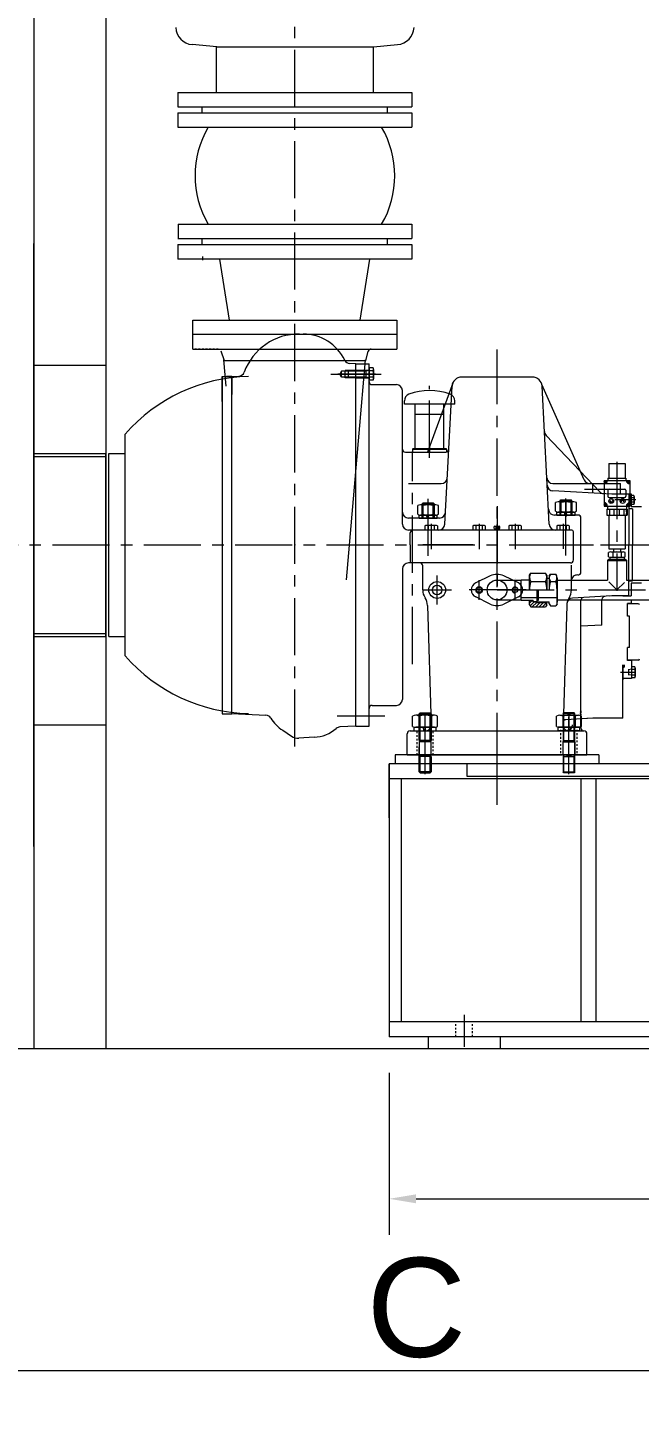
# Model space of a CAD drawing. Header units: millimetres. Extents: x 2 to 559190, y 2 to 426051.
# Drawn here: x 257944 to 283869, y 259655 to 318058 of the extents above; entities that cross this region are included whole.
import ezdxf

# ---------------------------------------------------------------- set-up
doc = ezdxf.new("R2010")
doc.units = ezdxf.units.MM
doc.header["$LTSCALE"] = 25.4
doc.linetypes.add('CENTER', pattern=[50.8, 31.75, -6.35, 6.35, -6.35])
doc.linetypes.add('EB_DASH', pattern=[6, 3, -3])
doc.layers.get('Defpoints').update_dxf_attribs({"lineweight": 5})
for name, color, linetype, lineweight in [('CAXA0', 7, 'Continuous', 5), ('CAXA1', 5, 'CENTER', 5), ('CAXA2', 6, 'EB_DASH', 5)]:
    doc.layers.add(name, color=color, linetype=linetype, lineweight=lineweight)
doc.styles.add('Roman', font='arial.ttf')
doc.styles.get("Standard").update_dxf_attribs({"font": 'arial.ttf'})
doc.dimstyles.new('ISO-25', dxfattribs={"dimscale": 30, "dimtxt": 38.1, "dimasz": 38.1, "dimexe": 50.8, "dimexo": 50.8, "dimgap": 15.875, "dimtad": 1, "dimtih": 1, "dimtoh": 1, "dimdec": 1, "dimlfac": 0.03937, "dimdsep": 46, "dimtxsty": 'Standard', "dimcen": 63.5, "dimclrd": 7, "dimclre": 7, "dimclrt": 7, "dimadec": 0, "dimazin": 0, "dimtfac": 1, "dimtdec": 1, "dimtmove": 0, "dimatfit": 3, "dimfxl": 25.4, "dimlwd": 5, "dimlwe": 5, "dimarcsym": 0})

# ---------------------------------------------------------------- blocks, each defined once
blk = doc.blocks.new('*D20')
at = {"color": 7, "linetype": 'Continuous', "lineweight": 5, "transparency": 16777216}
for p, q in [((218083, 283130), (218083, 259655)), ((339495, 273282), (339495, 259655)), ((219226, 261179), (338352, 261179))]:
    blk.add_line(p, q, dxfattribs=at)
at = {"color": 7, "transparency": 16777216}
for points in [[(219226, 261369), (219226, 260988), (218083, 261179)], [(338352, 261369), (338352, 260988), (339495, 261179)]]:
    blk.add_solid(points, dxfattribs=at)
at = {"layer": 'Defpoints', "color": 0, "transparency": 16777216}
for p in [(218083, 284654), (339495, 274806), (339495, 261179)]:
    blk.add_point(p, dxfattribs=at)
at = {"color": 7, "lineweight": 5, "transparency": 16777216, "insert": (274416, 263822), "char_height": 4191, "attachment_point": 5, "style": 'Roman'}
blk.add_mtext('C', dxfattribs=at)
blk = doc.blocks.new('*D21')
at = {"color": 7, "linetype": 'Continuous', "lineweight": 5, "transparency": 16777216}
for p, q in [((273264, 273790), (273264, 266925)), ((312634, 273790), (312634, 266925)), ((274407, 268449), (311491, 268449))]:
    blk.add_line(p, q, dxfattribs=at)
at = {"color": 7, "transparency": 16777216}
for points in [[(274407, 268639), (274407, 268258), (273264, 268449)], [(311491, 268639), (311491, 268258), (312634, 268449)]]:
    blk.add_solid(points, dxfattribs=at)
at = {"layer": 'Defpoints', "color": 0, "transparency": 16777216}
for p in [(273264, 275314), (312634, 275314), (312634, 268449)]:
    blk.add_point(p, dxfattribs=at)
at = {"color": 7, "lineweight": 5, "transparency": 16777216, "insert": (292949, 271021), "char_height": 4191, "attachment_point": 5, "style": 'Roman'}
blk.add_mtext('A', dxfattribs=at)

msp = doc.modelspace()

# ---------------------------------------------------------------- linework, layer by layer
at = {"color": 7, "lineweight": 5}
for p, q in [((258214.77, 328145.56), (258214.77, 274805.56)), ((261262.77, 328145.56), (261262.77, 274805.56)), ((265957.25, 317243.53), (264918.29, 317334.43)), ((265943.01, 317244.77), (272597.81, 317244.77)), ((265943.01, 315314.37), (265943.01, 317244.77)), ((272597.81, 317244.77), (273622.54, 317334.43)), ((272597.81, 315314.37), (272597.81, 317244.77)), ((264317.41, 315314.37), (274223.41, 315314.37)), ((264317.41, 315314.37), (264317.41, 314704.77)), ((274223.41, 315314.37), (274223.41, 314704.77)), ((264317.41, 314704.77), (274223.41, 314704.77)), ((264317.41, 314450.77), (274223.41, 314450.77)), ((264317.41, 314450.77), (264317.41, 313841.17)), ((265342.78, 314450.77), (265342.78, 314704.77)), ((273198.04, 314450.77), (273198.04, 314704.77)), ((274223.41, 314450.77), (274223.41, 313841.17)), ((264317.41, 313841.17), (274223.41, 313841.17)), ((264322.34, 309726.37), (274228.34, 309726.37)), ((264322.34, 309726.37), (264322.34, 309116.77)), ((274228.34, 309726.37), (274228.34, 309116.77)), ((264317.41, 309116.77), (274223.41, 309116.77)), ((265342.78, 308862.77), (265342.78, 309116.77)), ((273198.04, 308862.77), (273198.04, 309116.77)), ((264317.41, 308862.77), (274223.41, 308862.77)), ((264317.41, 308862.77), (264317.41, 308253.17)), ((274223.41, 308862.77), (274223.41, 308253.17)), ((274223.41, 308253.17), (264317.41, 308253.17)), ((266501.81, 305662.37), (266095.41, 308253.17)), ((272039.01, 305662.37), (272445.41, 308253.17)), ((264952.4, 305662.38), (273588.4, 305662.38)), ((264952.41, 304443.18), (264952.41, 305662.37)), ((264952.41, 305662.37), (273588.41, 305662.37)), ((273588.4, 305662.38), (273588.4, 305052.78)), ((273588.41, 305662.37), (273588.41, 304443.18)), ((273588.4, 305052.78), (264952.4, 305052.78)), ((264952.4, 304443.18), (273588.4, 304443.18)), ((258214.7, 303761.65), (261262.77, 303761.65)), ((258214.77, 288521.65), (261262.84, 288521.65)), ((266190.37, 288986.45), (266596.77, 288986.45)), ((274915.16, 275313.56), (274915.16, 274805.56)), ((277963.16, 275313.56), (277963.16, 274805.56))]:
    msp.add_line(p, q, dxfattribs=at)
for centre, radius, start, end in [((264984.7, 318093.53), 762, 182.7043126, 265), ((273556.13, 318093.53), 762, 275, 357.2956874), ((269140.63, 311783.77), 4100.03, 149.8807475, 210.1192525), ((269400.19, 311783.77), 4100.03, 329.8807475, 30.1192525)]:
    msp.add_arc(centre, radius, start, end, dxfattribs=at)
at = {"layer": 'CAXA0', "color": 7, "linetype": 'Continuous', "lineweight": 5}
for p, q in [((258214.77, 283365.45), (258214.77, 308917.85)), ((265351.87, 308357.13), (265351.87, 308204.73)), ((273585.35, 305052.78), (269127.19, 305052.78)), ((273588.4, 305052.78), (269130.24, 305052.78)), ((269412.06, 305076.1), (269619.38, 305076.1)), ((258214.7, 300955.03), (258214.7, 304470.28)), ((266291.78, 303935.18), (266145.69, 304357.68)), ((272269.29, 303935.18), (272380.18, 304349.05)), ((266360.28, 302874.85), (266264.6, 303985.98)), ((272269.29, 303935.18), (266291.78, 303935.18)), ((271459.82, 294659.37), (272262.94, 303985.98)), ((271854.58, 303812.45), (271596.8, 303825.96)), ((271854.58, 303812.61), (272413.38, 303812.61)), ((271854.58, 288471.01), (271854.58, 303812.61)), ((272413.38, 288471.01), (272413.38, 303812.61)), ((266190.37, 302224.98), (266190.37, 303279.21)), ((266190.37, 303279.21), (266596.77, 303279.21)), ((266190.37, 303279.21), (266190.37, 288986.45)), ((266596.77, 303279.05), (266374.71, 303279.05)), ((266596.77, 303279.05), (266918.64, 303295.92)), ((266596.77, 303279.21), (266596.77, 302510.86)), ((266596.77, 288995.43), (266596.77, 303279.21)), ((271244.98, 303510.35), (271170.19, 303380.81)), ((271244.98, 303251.27), (271170.19, 303380.81)), ((271244.98, 303251.27), (271244.98, 303510.35)), ((271854.58, 303510.35), (271244.98, 303510.35)), ((271854.58, 303251.27), (271244.98, 303251.27)), ((271397.38, 303228.41), (271397.38, 303533.21)), ((271854.58, 303533.21), (271398.65, 303533.21)), ((271854.58, 303228.41), (271398.65, 303228.41)), ((272413.38, 303533.21), (271524.38, 303533.21)), ((271524.38, 303533.21), (271524.38, 303228.41)), ((272278.76, 303510.35), (271524.38, 303510.35)), ((272278.76, 303251.27), (271524.38, 303251.27)), ((272413.38, 303228.41), (271524.38, 303228.41)), ((271854.58, 303545.91), (272413.38, 303545.91)), ((271854.58, 303228.41), (271854.58, 303533.21)), ((271854.58, 303215.71), (272413.38, 303215.71)), ((272278.76, 303533.21), (272278.76, 303228.41)), ((272413.38, 303533.21), (272278.76, 303510.35)), ((272413.38, 303228.41), (272278.76, 303251.27)), ((272413.38, 303644.78), (272413.38, 303116.85)), ((272584.42, 303644.78), (272413.38, 303644.78)), ((272413.38, 303533.21), (272413.38, 303228.41)), ((272584.42, 303512.79), (272413.38, 303512.79)), ((272584.42, 303248.83), (272413.38, 303248.83)), ((272584.42, 303116.85), (272413.38, 303116.85)), ((272603.88, 303578.78), (272603.88, 303182.84)), ((279335.05, 303253.76), (276334.12, 303253.76)), ((272540.38, 302935.99), (273569.07, 302935.99)), ((273823.07, 297030.69), (273823.07, 302681.99)), ((275957.72, 303000.9), (274891.04, 300075.74)), ((275621.63, 297017.4), (275928.28, 302868.63)), ((281527.78, 298896.14), (279734.7, 302937.54)), ((280047.54, 297017.4), (279740.89, 302868.63)), ((273907.88, 302112.54), (273907.88, 302243.61)), ((276041.48, 302112.54), (273907.88, 302112.54)), ((274365.08, 300228.14), (274365.08, 302112.54)), ((275584.28, 300228.14), (275584.28, 302112.54)), ((276041.48, 302112.54), (276041.48, 302243.61)), ((275581.8, 301671.35), (274367.55, 301671.35)), ((262075.57, 291442.81), (262075.57, 300840.81)), ((279911.56, 300782.42), (282184.99, 298398.1)), ((274250.78, 300202.74), (274276.18, 300228.14)), ((274250.78, 300202.74), (274250.78, 300075.74)), ((274250.78, 300202.74), (275698.58, 300202.74)), ((274276.18, 300228.14), (275673.18, 300228.14)), ((275698.58, 300202.74), (275673.18, 300228.14)), ((275698.58, 300202.74), (275698.58, 300081.31)), ((258214.77, 300015.15), (261262.77, 300015.15)), ((258214.77, 299888.15), (261262.77, 299888.15)), ((258976.77, 300015.15), (260246.77, 300015.15)), ((261262.77, 292268.15), (261262.77, 300015.15)), ((261389.77, 300015.15), (262075.57, 300015.15)), ((261389.77, 292268.15), (261389.77, 300015.15)), ((273950.07, 300075.74), (275661.39, 300075.74)), ((282573.34, 299595.87), (283259.14, 299595.87)), ((282573.34, 299595.87), (282573.34, 298973.57)), ((283259.14, 299595.87), (283259.14, 298973.57)), ((274077.07, 298744.72), (275471.11, 298744.72)), ((280198.03, 298745.15), (283067.1, 298745.15)), ((281900.24, 298343.59), (281900.24, 298745.15)), ((282376.49, 298871.97), (283455.99, 298871.97)), ((282376.49, 298871.97), (282376.49, 297792.47)), ((282394.14, 298809.88), (282394.14, 298835.28)), ((282394.14, 298835.28), (282413.19, 298835.28)), ((282394.14, 298809.88), (282413.19, 298809.88)), ((282413.19, 298854.33), (282438.59, 298854.33)), ((282413.19, 298835.28), (282413.19, 298854.33)), ((282413.19, 298790.83), (282413.19, 298809.88)), ((282413.19, 298790.83), (282438.59, 298790.83)), ((282438.59, 298835.28), (282438.59, 298854.33)), ((282438.59, 298835.28), (282457.64, 298835.28)), ((282438.59, 298790.83), (282438.59, 298809.88)), ((282438.59, 298809.88), (282457.64, 298809.88)), ((282457.64, 298809.88), (282457.64, 298835.28)), ((282535.24, 298973.57), (283297.24, 298973.57)), ((282535.24, 298973.57), (282535.24, 298871.97)), ((282535.24, 298459.22), (282535.24, 298205.22)), ((282586.04, 298510.02), (283246.44, 298510.02)), ((283067.1, 298301.98), (283067.1, 298745.15)), ((283297.24, 298973.57), (283297.24, 298871.97)), ((283297.24, 298459.22), (283297.24, 298205.22)), ((283374.85, 298835.28), (283374.85, 298809.88)), ((283374.85, 298835.28), (283393.9, 298835.28)), ((283374.85, 298809.88), (283393.9, 298809.88)), ((283393.9, 298854.33), (283419.3, 298854.33)), ((283393.9, 298854.33), (283393.9, 298835.28)), ((283393.9, 298809.88), (283393.9, 298790.83)), ((283393.9, 298790.83), (283419.3, 298790.83)), ((283419.3, 298854.33), (283419.3, 298835.28)), ((283419.3, 298835.28), (283438.35, 298835.28)), ((283419.3, 298809.88), (283419.3, 298790.83)), ((283419.3, 298809.88), (283438.35, 298809.88)), ((283438.35, 298835.28), (283438.35, 298809.88)), ((283455.99, 298871.97), (283455.99, 297792.47)), ((274661.37, 297890.81), (274699.47, 297928.91)), ((274661.37, 297284.56), (274661.37, 297890.81)), ((274661.37, 297890.81), (275169.37, 297890.81)), ((274699.47, 297284.56), (274699.47, 297928.91)), ((274699.47, 297928.91), (275131.27, 297928.91)), ((275131.27, 297284.56), (275131.27, 297928.91)), ((275169.37, 297890.81), (275131.27, 297928.91)), ((275169.37, 297890.81), (275169.37, 297284.56)), ((282706.1, 298301.36), (280201.13, 298432.64)), ((280317.43, 297570.91), (280317.43, 297935.29)), ((281087.33, 297967.73), (280427.42, 297967.73)), ((280503.37, 298017.26), (280541.47, 298055.36)), ((280503.37, 297411.01), (280503.37, 298017.26)), ((280503.37, 298017.26), (281011.37, 298017.26)), ((280537.4, 297935.29), (280537.4, 297570.91)), ((280541.47, 297411.01), (280541.47, 298055.36)), ((280541.47, 298055.36), (280973.27, 298055.36)), ((280973.27, 297411.01), (280973.27, 298055.36)), ((281011.37, 298017.26), (280973.27, 298055.36)), ((280977.34, 297935.29), (280977.34, 297570.91)), ((281011.37, 298017.26), (281011.37, 297411.01)), ((281197.31, 297570.91), (281197.31, 297935.29)), ((282438.59, 297873.61), (282413.19, 297873.61)), ((282413.19, 297854.56), (282413.19, 297873.61)), ((282438.59, 297854.56), (282438.59, 297873.61)), ((282586.04, 298154.42), (283246.44, 298154.42)), ((282605.66, 298031.4), (282674.94, 297937.09)), ((282744.23, 298031.4), (282674.94, 297937.09)), ((283417.07, 298301.36), (282706.1, 298301.36)), ((283067.1, 298365.74), (283067.1, 298391)), ((283067.1, 298301.98), (283517.75, 298301.98)), ((283088.26, 297972.64), (283157.54, 298066.95)), ((283226.83, 297972.64), (283157.54, 298066.95)), ((283419.3, 297873.61), (283393.9, 297873.61)), ((283393.9, 297873.61), (283393.9, 297854.56)), ((283417.07, 298301.36), (283417.07, 296142.36)), ((283419.3, 297873.61), (283419.3, 297854.56)), ((283517.75, 298301.98), (283517.75, 297753.17)), ((283637.1, 298238.69), (283517.76, 298238.69)), ((283637.1, 298143.37), (283517.76, 298143.37)), ((283637.1, 297952.73), (283517.76, 297952.73)), ((283637.1, 297857.41), (283517.76, 297857.41)), ((283652.38, 298191.03), (283652.38, 297905.07)), ((275394.5, 297282.84), (274077.07, 297282.84)), ((274475.43, 297444.46), (274475.43, 297808.84)), ((274531.83, 297411.56), (275298.91, 297411.56)), ((274531.83, 297284.56), (274531.83, 297411.56)), ((274531.83, 297284.56), (275298.91, 297284.56)), ((275245.33, 297841.28), (274585.42, 297841.28)), ((275245.33, 297412.02), (274585.42, 297412.02)), ((274695.4, 297808.84), (274695.4, 297444.46)), ((274882.5, 297284.56), (274848.47, 297411.56)), ((274943.84, 297301), (274914.21, 297411.56)), ((274948.24, 297284.56), (274943.84, 297301)), ((275135.34, 297808.84), (275135.34, 297444.46)), ((275298.91, 297284.56), (275298.91, 297411.56)), ((275355.31, 297444.46), (275355.31, 297808.84)), ((281265.24, 297411.52), (280267.92, 297411.52)), ((280373.83, 297538.01), (281140.91, 297538.01)), ((280373.83, 297411.01), (280373.83, 297538.01)), ((280373.83, 297411.01), (281140.91, 297411.01)), ((281087.33, 297538.47), (280427.42, 297538.47)), ((280724.5, 297411.01), (280690.47, 297538.01)), ((280785.84, 297427.45), (280756.21, 297538.01)), ((280790.24, 297411.01), (280785.84, 297427.45)), ((281140.91, 297411.01), (281140.91, 297538.01)), ((281392.24, 294997.73), (281392.24, 297284.52)), ((282376.49, 297792.47), (283455.99, 297792.47)), ((282394.14, 297829.16), (282394.14, 297854.56)), ((282413.19, 297854.56), (282394.14, 297854.56)), ((282413.19, 297829.16), (282394.14, 297829.16)), ((282413.19, 297810.11), (282413.19, 297829.16)), ((282438.59, 297810.11), (282413.19, 297810.11)), ((282457.64, 297854.56), (282438.59, 297854.56)), ((282438.59, 297810.11), (282438.59, 297829.16)), ((282457.64, 297829.16), (282438.59, 297829.16)), ((282457.64, 297829.16), (282457.64, 297854.56)), ((282484.44, 297665.47), (283348.04, 297665.47)), ((282484.44, 297665.47), (282484.44, 297398.77)), ((282484.44, 297398.77), (283348.04, 297398.77)), ((282498.81, 297398.77), (282498.81, 297665.47)), ((282509.84, 297792.47), (282509.84, 297665.47)), ((282573.34, 297398.77), (282573.34, 295976.37)), ((282610.36, 297398.77), (282610.36, 297665.47)), ((282804.49, 297398.77), (282804.49, 297665.47)), ((283027.35, 297398.77), (283027.35, 297665.47)), ((283220.61, 297398.77), (283220.61, 297665.47)), ((283259.14, 297398.77), (283259.14, 295976.37)), ((283322.64, 297792.47), (283322.64, 297665.47)), ((283333.33, 297398.77), (283333.33, 297665.47)), ((283348.04, 297665.47), (283348.04, 297398.77)), ((283374.85, 297854.56), (283374.85, 297829.16)), ((283393.9, 297854.56), (283374.85, 297854.56)), ((283393.9, 297829.16), (283374.85, 297829.16)), ((283393.9, 297829.16), (283393.9, 297810.11)), ((283419.3, 297810.11), (283393.9, 297810.11)), ((283569.47, 297666.36), (283417.07, 297666.36)), ((283438.35, 297854.56), (283419.3, 297854.56)), ((283438.35, 297829.16), (283419.3, 297829.16)), ((283419.3, 297829.16), (283419.3, 297810.11)), ((283438.35, 297854.56), (283438.35, 297829.16)), ((283949.55, 297753.17), (283517.75, 297753.17)), ((283569.47, 297666.36), (283569.47, 296142.36)), ((280998.54, 296776.69), (274077.07, 296776.69)), ((274778.28, 296947.72), (274778.28, 296776.69)), ((275306.21, 296776.69), (274778.28, 296776.69)), ((275240.22, 296967.19), (274844.27, 296967.19)), ((275194.64, 296776.69), (274889.84, 296776.69)), ((274910.26, 296947.72), (274910.26, 296776.69)), ((275174.23, 296947.72), (275174.23, 296776.69)), ((275306.21, 296947.72), (275306.21, 296776.69)), ((276810.28, 296947.72), (276810.28, 296776.69)), ((277338.21, 296776.69), (276810.28, 296776.69)), ((277272.22, 296967.19), (276876.27, 296967.19)), ((277226.64, 296776.69), (276921.84, 296776.69)), ((276942.26, 296947.72), (276942.26, 296776.69)), ((277206.23, 296947.72), (277206.23, 296776.69)), ((277338.21, 296947.72), (277338.21, 296776.69)), ((277718.89, 296836.53), (277718.89, 296929.78)), ((277748.22, 296939.03), (277924.19, 296939.03)), ((277748.22, 296827.27), (277924.19, 296827.27)), ((277777.55, 296929.78), (277777.55, 296836.53)), ((277894.86, 296929.78), (277894.86, 296836.53)), ((277953.52, 296836.53), (277953.52, 296929.78)), ((278334.28, 296947.72), (278334.28, 296776.69)), ((278796.22, 296967.19), (278400.27, 296967.19)), ((278466.26, 296947.72), (278466.26, 296776.69)), ((278730.23, 296947.72), (278730.23, 296776.69)), ((278862.21, 296947.72), (278862.21, 296776.69)), ((280366.28, 296947.72), (280366.28, 296776.69)), ((280894.21, 296776.69), (280366.28, 296776.69)), ((280828.22, 296967.19), (280432.27, 296967.19)), ((280782.64, 296776.69), (280477.84, 296776.69)), ((280498.26, 296947.72), (280498.26, 296776.69)), ((280762.23, 296947.72), (280762.23, 296776.69)), ((280894.21, 296947.72), (280894.21, 296776.69)), ((281074.74, 295506.62), (281074.74, 296700.49)), ((274153.24, 296141.52), (274153.24, 296649.69)), ((274153.24, 296141.46), (274153.24, 295455.82)), ((283417.07, 293983.36), (283417.07, 296142.36)), ((283569.47, 294618.36), (283569.47, 296142.36)), ((282560.64, 295544.57), (283271.84, 295544.57)), ((282560.64, 295544.57), (282560.64, 295493.77)), ((282564.29, 295646.72), (282564.29, 295823.42)), ((282573.34, 295976.37), (283259.14, 295976.37)), ((282611.44, 295626), (282611.44, 295544.57)), ((282652.28, 295849.37), (283180.21, 295849.37)), ((282652.28, 295620.77), (283180.21, 295620.77)), ((282740.27, 295823.42), (282740.27, 295646.72)), ((282763.84, 295976.37), (282763.84, 295849.37)), ((283068.64, 295976.37), (283068.64, 295849.37)), ((283092.22, 295823.42), (283092.22, 295646.72)), ((283221.04, 295626), (283221.04, 295544.57)), ((283268.2, 295646.72), (283268.2, 295823.42)), ((283271.84, 295544.57), (283271.84, 295493.77)), ((273823.07, 295125.62), (273823.07, 289601.31)), ((280947.74, 295379.62), (274077.07, 295379.62)), ((274686.64, 294236.57), (274686.64, 295252.62)), ((279207.12, 294858.11), (279262.63, 294954.47)), ((279262.63, 294954.47), (279888.03, 294955.03)), ((279943.72, 294858.77), (279888.03, 294955.03)), ((280985.84, 294236.62), (280985.84, 295287.87)), ((283322.64, 295493.77), (282509.84, 295493.77)), ((282509.84, 295493.77), (282509.84, 294693.67)), ((283322.64, 295493.77), (282509.84, 295493.77)), ((282509.84, 295493.77), (282509.84, 294655.57)), ((283322.64, 295468.37), (282509.84, 295468.37)), ((282509.84, 295468.37), (282509.84, 294668.27)), ((282509.84, 295468.37), (282509.84, 294668.27)), ((283322.64, 295468.37), (282509.84, 295468.37)), ((282560.64, 295493.77), (283271.84, 295493.77)), ((283322.64, 295493.77), (283322.64, 294693.67)), ((283322.64, 295493.77), (283322.64, 294693.67)), ((283322.64, 295468.37), (283322.64, 294668.27)), ((283322.64, 295468.37), (283322.64, 294655.57)), ((277550.07, 294831.74), (276931.16, 294534.16)), ((277836.09, 294655.57), (278852.09, 294655.57)), ((278741.33, 294534.16), (278122.42, 294831.74)), ((278852.09, 294667.08), (279207.29, 294667.4)), ((278852.09, 293803.48), (278852.09, 294667.08)), ((279207.67, 294235.6), (279207.12, 294858.11)), ((279262.95, 294595.06), (279888.35, 294595.62)), ((279943.72, 294858.77), (279944.27, 294236.26)), ((279943.83, 294731.56), (280045.43, 294731.65)), ((280045.35, 294820.55), (280093.67, 294904.41)), ((280045.35, 294820.55), (280045.87, 294236.35)), ((280093.67, 294904.41), (280327.08, 294904.62)), ((280093.95, 294595.8), (280327.36, 294596.01)), ((280376.07, 294236.65), (280375.61, 294750.36)), ((280375.71, 294655.57), (282509.84, 294655.57)), ((280376.24, 293703.22), (280376.24, 294770.02)), ((280376.24, 294757.32), (280376.24, 293715.92)), ((282916.24, 294236.47), (282577.12, 294575.6)), ((282916.24, 294236.47), (282577.12, 294575.6)), ((282916.24, 294236.47), (283236.53, 294556.76)), ((282916.24, 294236.47), (283236.53, 294556.76)), ((283322.64, 294655.57), (284664.17, 294655.57)), ((283417.07, 294618.36), (283569.47, 294618.36)), ((283949.55, 294531.22), (283513.16, 294531.22)), ((283513.16, 294531.22), (283513.16, 293982.41)), ((277550.07, 293641.39), (276931.16, 293938.98)), ((277836.09, 293817.37), (278852.09, 293817.37)), ((278741.33, 293938.98), (278122.42, 293641.39)), ((278852.09, 293917.78), (279538.16, 293918.39)), ((278852.09, 293803.48), (279360.46, 293803.93)), ((279208.23, 293613.08), (279208.06, 293803.8)), ((279208.07, 293791.1), (279360.47, 293791.23)), ((279208.17, 293681.82), (279317.35, 293791.19)), ((279360.53, 293727.73), (279360.46, 293803.93)), ((279538.33, 293727.89), (279537.87, 294235.89)), ((279538.27, 293797.74), (279591.61, 293797.79)), ((279591.61, 293797.79), (279591.21, 294235.94)), ((279591.5, 293918.44), (280376.24, 293919.15)), ((280376.6, 293652.45), (280376.45, 293817.55)), ((280376.45, 293817.37), (286470.29, 293817.37)), ((282706.1, 293981.63), (281030.03, 293893.79)), ((282706.1, 293981.63), (281030.03, 293893.79)), ((281385.81, 288394.59), (281385.81, 293793.36)), ((282281.13, 292746.71), (282281.13, 293838.38)), ((282706.1, 293983.36), (282581.99, 293973.42)), ((283417.07, 293983.36), (282706.1, 293983.36)), ((283170.3, 293982.41), (283513.16, 293982.41)), ((283525.77, 293665.32), (283525.77, 293813.13)), ((274885.31, 293581.04), (275040.62, 288529.45)), ((279208.23, 293613.08), (279263.92, 293516.83)), ((279235.71, 293565.59), (279390.86, 293721.02)), ((279263.92, 293516.83), (279889.32, 293517.39)), ((279330.65, 293516.89), (279515.9, 293702.47)), ((279360.51, 293745.51), (279538.31, 293745.67)), ((279360.53, 293727.73), (279944.73, 293728.26)), ((279474.79, 293702.44), (279360.53, 293727.73)), ((279390.86, 293721.02), (279397.59, 293727.77)), ((279474.33, 293517.02), (279659.58, 293702.6)), ((279474.79, 293702.44), (279950.22, 293702.86)), ((279515.9, 293702.47), (279541.28, 293727.9)), ((279618.01, 293517.14), (279803.27, 293702.73)), ((279659.58, 293702.6), (279684.96, 293728.02)), ((279761.7, 293517.27), (279944.76, 293700.66)), ((279803.27, 293702.73), (279828.64, 293728.15)), ((279944.83, 293613.74), (279889.32, 293517.39)), ((279906.62, 293740.92), (280046.32, 293741.05)), ((279906.65, 293702.82), (279906.62, 293740.92)), ((279944.83, 293613.74), (279944.72, 293740.96)), ((280046.4, 293652.15), (280046.32, 293741.05)), ((280046.4, 293652.15), (280094.87, 293568.37)), ((280094.87, 293568.37), (280328.28, 293568.58)), ((280376.6, 293652.45), (280328.28, 293568.58)), ((280787.39, 293581.37), (280632.07, 288529.45)), ((283360.64, 293121.76), (283360.64, 293665.32)), ((283525.77, 293665.32), (283360.64, 293665.32)), ((283817.84, 293652.62), (283360.64, 293652.62)), ((282281.13, 292746.71), (281385.81, 292699.79)), ((283449.54, 293121.76), (283360.64, 293121.76)), ((283449.54, 291795.88), (283449.54, 293121.76)), ((258180.68, 292395.15), (261262.77, 292395.15)), ((258180.68, 292268.15), (261262.77, 292268.15)), ((259183.58, 292268.15), (261262.77, 292268.15)), ((259196.6, 292395.15), (260212.68, 292395.15)), ((261389.77, 292268.15), (262075.57, 292268.15)), ((283360.64, 291252.32), (283360.64, 291795.88)), ((283449.54, 291795.88), (283360.64, 291795.88)), ((283449.54, 291938.06), (283436.78, 291950.82)), ((283170.13, 291061.65), (283170.13, 290426.65)), ((283170.17, 290960.23), (283226.05, 290960.23)), ((283170.24, 288801.14), (283170.24, 291061.65)), ((283226.05, 291061.83), (283226.05, 290960.23)), ((283817.84, 291265.02), (283360.64, 291265.02)), ((283525.77, 291252.32), (283360.64, 291252.32)), ((283525.77, 291252.32), (283360.64, 291252.32)), ((283411.47, 290877.62), (283411.47, 290623.62)), ((283525.77, 290877.62), (283411.47, 290858.57)), ((283525.77, 291010.92), (283525.77, 290490.32)), ((283525.77, 290985.26), (283525.77, 290515.99)), ((283669.81, 290985.26), (283525.77, 290985.26)), ((283525.77, 290877.62), (283525.77, 290623.62)), ((283669.81, 290867.94), (283525.77, 290867.94)), ((283525.79, 291252.32), (283525.79, 290490.32)), ((283688.33, 290926.6), (283688.33, 290574.65)), ((283525.77, 290490.32), (283170.14, 290490.32)), ((283173.07, 290490.32), (283170.29, 290493.1)), ((283525.77, 290623.62), (283411.47, 290642.67)), ((283669.81, 290633.3), (283525.77, 290633.3)), ((283669.81, 290515.99), (283525.77, 290515.99)), ((272540.38, 289347.31), (273569.07, 289347.31)), ((266596.77, 289004.41), (268045.56, 288928.48)), ((274260.31, 288458.86), (274260.31, 288894.08)), ((275184.19, 288933.01), (274392.3, 288933.01)), ((274524.28, 288894.08), (274524.28, 288458.86)), ((274535.64, 288991.37), (274573.74, 289029.47)), ((274535.64, 288991.37), (275043.64, 288991.37)), ((274535.64, 287861.07), (274535.64, 288991.37)), ((274573.74, 287861.07), (274573.74, 289029.47)), ((274573.74, 289029.47), (275005.54, 289029.47)), ((275005.54, 287861.07), (275005.54, 289029.47)), ((275043.64, 288991.37), (275005.54, 289029.47)), ((275043.64, 288991.37), (275043.64, 287861.07)), ((275052.21, 288894.08), (275052.21, 288458.86)), ((275316.17, 288458.86), (275316.17, 288894.08)), ((280357.71, 288458.86), (280357.71, 288894.08)), ((280489.69, 288933.01), (281281.58, 288933.01)), ((280621.67, 288894.08), (280621.67, 288458.86)), ((280630.24, 288991.37), (280668.34, 289029.47)), ((281138.24, 288991.37), (280630.24, 288991.37)), ((280630.24, 288991.37), (280630.24, 287861.07)), ((280668.34, 287861.07), (280668.34, 289029.47)), ((281100.14, 289029.47), (280668.34, 289029.47)), ((281900.24, 288801.14), (280755.09, 288741.13)), ((281100.14, 287861.07), (281100.14, 289029.47)), ((281138.24, 288991.37), (281100.14, 289029.47)), ((281138.24, 287861.07), (281138.24, 288991.37)), ((281149.6, 288894.08), (281149.6, 288458.86)), ((281900.24, 288801.14), (281385.81, 288774.18)), ((281413.56, 288458.86), (281413.56, 288894.08)), ((283170.24, 288801.14), (281900.24, 288801.14)), ((268754.31, 288294.41), (269123.46, 288047.75)), ((270082.8, 287996.92), (269432.28, 287962.83)), ((271854.58, 288471.01), (271178.29, 288435.57)), ((271854.58, 288471.01), (272413.38, 288471.01)), ((274025.43, 287251.65), (274025.43, 288140.65)), ((274152.43, 288267.65), (281518.43, 288267.65)), ((274326.09, 288419.93), (275253.19, 288419.93)), ((274326.09, 288267.53), (274326.09, 288419.93)), ((274326.09, 288267.53), (275253.19, 288267.53)), ((275184.19, 288419.93), (274392.3, 288419.93)), ((274750.19, 288267.53), (274709.36, 288419.93)), ((274823.79, 288287.25), (274788.24, 288419.93)), ((274829.08, 288267.53), (274823.79, 288287.25)), ((275253.19, 288267.53), (275253.19, 288419.93)), ((281347.79, 288419.93), (280420.69, 288419.93)), ((280420.69, 288267.53), (280420.69, 288419.93)), ((281347.79, 288267.53), (280420.69, 288267.53)), ((280489.69, 288419.93), (281281.58, 288419.93)), ((280844.8, 288267.53), (280850.08, 288287.25)), ((280850.08, 288287.25), (280885.64, 288419.93)), ((280923.69, 288267.53), (280964.52, 288419.93)), ((281347.79, 288267.53), (281347.79, 288419.93)), ((281645.43, 287326.34), (281645.43, 288140.65)), ((281645.43, 287251.65), (281645.43, 288140.65)), ((275043.64, 287861.07), (274535.64, 287861.07)), ((274535.64, 287861.07), (274573.74, 287845.2)), ((274535.64, 287797.57), (274573.74, 287845.2)), ((275043.64, 287797.57), (274535.64, 287797.57)), ((274535.64, 287797.57), (274535.64, 287251.47)), ((274681.69, 287845.2), (274897.59, 287845.2)), ((275043.64, 287861.07), (275005.54, 287845.2)), ((275043.64, 287797.57), (275005.54, 287845.2)), ((275043.64, 287251.47), (275043.64, 287797.57)), ((280630.24, 287861.07), (281138.24, 287861.07)), ((280630.24, 287861.07), (280668.34, 287845.2)), ((280630.24, 287797.57), (280668.34, 287845.2)), ((280630.24, 287251.47), (280630.24, 287797.57)), ((280630.24, 287797.57), (281138.24, 287797.57)), ((280992.19, 287845.2), (280776.29, 287845.2)), ((281138.24, 287861.07), (281100.14, 287845.2)), ((281138.24, 287797.57), (281100.14, 287845.2)), ((281138.24, 287797.57), (281138.24, 287251.47)), ((273264.05, 286870.47), (273264.05, 286235.47)), ((273264.07, 284584.53), (273264.07, 286870.53)), ((273264.09, 286870.51), (273264.09, 286235.51)), ((273264.14, 286870.51), (273264.14, 286235.51)), ((273264.16, 286870.55), (273264.16, 275313.56)), ((273264.2, 286870.52), (273264.2, 286235.52)), ((273264.22, 286870.56), (273264.22, 286235.56)), ((312634.16, 286870.56), (273264.22, 286870.56)), ((273518.16, 287251.55), (273518.16, 286870.55)), ((273518.22, 287251.56), (273518.22, 286870.56)), ((282154.22, 287251.56), (273518.22, 287251.56)), ((281900.2, 287251.47), (273772.2, 287251.47)), ((274025.43, 287251.65), (281645.43, 287251.65)), ((274535.64, 287251.47), (275043.64, 287251.47)), ((274573.74, 287203.85), (274535.64, 287251.47)), ((274535.64, 287187.97), (274573.74, 287203.85)), ((275043.64, 287187.97), (274535.64, 287187.97)), ((274535.64, 286527.57), (274535.64, 287187.97)), ((274573.74, 286527.57), (274573.74, 287187.97)), ((274681.69, 287203.85), (274897.59, 287203.85)), ((275005.54, 287203.85), (275043.64, 287251.47)), ((275043.64, 287187.97), (275005.54, 287203.85)), ((275005.54, 286527.57), (275005.54, 287187.97)), ((275043.64, 287187.97), (275043.64, 286527.57)), ((276566.13, 286337.07), (276566.13, 286870.56)), ((281138.24, 287251.47), (280630.24, 287251.47)), ((280668.34, 287203.85), (280630.24, 287251.47)), ((280630.24, 287187.97), (280668.34, 287203.85)), ((280630.24, 287187.97), (281138.24, 287187.97)), ((280630.24, 287187.97), (280630.24, 286527.57)), ((280668.34, 286527.57), (280668.34, 287187.97)), ((280992.19, 287203.85), (280776.29, 287203.85)), ((281100.14, 287203.85), (281138.24, 287251.47)), ((281138.24, 287187.97), (281100.14, 287203.85)), ((281100.14, 286527.57), (281100.14, 287187.97)), ((281138.24, 286527.57), (281138.24, 287187.97)), ((282154.22, 287251.56), (282154.22, 286870.74)), ((288189.18, 286870.74), (282728.18, 286870.74)), ((285279.48, 286870.56), (282841.08, 286870.56)), ((273264.04, 284584.49), (273264.04, 286565.69)), ((312126.22, 286235.55), (273264.16, 286235.55)), ((273772.16, 286235.56), (273772.16, 275948.56)), ((275043.64, 286527.57), (274535.64, 286527.57)), ((274573.74, 286489.47), (274535.64, 286527.57)), ((274573.74, 286527.57), (274573.74, 286489.47)), ((274573.74, 286489.47), (275005.54, 286489.47)), ((275005.54, 286527.57), (275005.54, 286489.47)), ((275005.54, 286489.47), (275043.64, 286527.57)), ((276566.13, 286337.07), (276566.13, 286743.5)), ((292187.13, 286337.07), (276566.13, 286337.07)), ((280630.24, 286527.57), (281138.24, 286527.57)), ((280668.34, 286489.47), (280630.24, 286527.57)), ((280668.34, 286527.57), (280668.34, 286489.47)), ((281100.14, 286489.47), (280668.34, 286489.47)), ((281100.14, 286527.57), (281100.14, 286489.47)), ((281100.14, 286489.47), (281138.24, 286527.57)), ((281392.22, 286235.56), (281392.22, 275948.56)), ((282027.22, 286235.56), (282027.22, 275948.56)), ((312126.16, 275948.56), (273264.22, 275948.56)), ((312634.16, 275313.56), (273264.16, 275313.56)), ((357768.42, 274805.56), (217247.31, 274805.56))]:
    msp.add_line(p, q, dxfattribs=at)
for centre, radius in [((282425.89, 298822.58), 44.45), ((283406.6, 298822.58), 44.45), ((282425.89, 297841.86), 44.45), ((282674.94, 298002.02), 101.6), ((283157.54, 298002.02), 101.6), ((283406.6, 297841.86), 44.45), ((275296.24, 294236.57), 355.6), ((275296.24, 294236.57), 203.2), ((277074.24, 294236.57), 139.7), ((277836.15, 294236.41), 419.1), ((277074.24, 294236.57), 106.38), ((278598.24, 294236.57), 106.38)]:
    msp.add_circle(centre, radius, dxfattribs=at)
for centre, radius, start, end in [((269437.31, 302612.3), 2463.93, 89.4128186, 159.8506225), ((269619.38, 303120.3), 1955.8, 25.7291166, 89.9999992), ((272502.85, 304316.18), 127, 90, 165), ((271610.1, 304079.61), 254, 205.7291165, 267), ((267449.77, 296141.81), 7137.4, 91.1383492, 138.8476737), ((266885.73, 303548.54), 254, 272.9999973, 339.8506299), ((272482.28, 303578.78), 121.6, 327.1327678, 32.8672322), ((272146.68, 303380.81), 457.2, 343.2213451, 16.7786549), ((272482.28, 303182.84), 121.6, 327.1327678, 32.8672322), ((276334.12, 302847.36), 406.4, 90, 177), ((279335.05, 302847.36), 406.4, 3, 90), ((272540.38, 303063.31), 127, 180, 270), ((272540.38, 303062.99), 127, 180, 270), ((273569.07, 302681.99), 254, 0, 90), ((274212.68, 302243.61), 304.8, 110.6673246, 180), ((274974.68, 300223.55), 2463.8, 69.3326842, 110.6673158), ((275736.68, 302243.61), 304.8, 0.0000022, 69.3326776), ((280095.39, 300957.7), 254, 183, 223.6362356), ((273950.07, 300202.74), 127, 180, 270), ((275661.39, 300202.74), 127, 270, 357), ((275471.11, 298998.72), 254, 270, 357), ((280198.03, 298999.15), 254, 183, 270), ((280214.43, 298686.29), 254, 183, 267), ((281759.96, 298999.15), 254, 203.9258578, 270), ((282376.49, 298871.97), 139.7, 270, 0), ((282586.04, 298459.22), 50.8, 90, 180), ((283246.44, 298459.22), 50.8, 0, 90), ((283455.99, 298871.97), 139.7, 180, 270), ((280427.42, 297765.07), 202.67, 57.1327678, 122.8672322), ((280757.37, 297205.73), 762, 73.2213451, 106.7786549), ((281087.33, 297765.07), 202.67, 57.1327678, 122.8672322), ((282368.82, 298573.38), 254, 223.6362356, 267), ((282376.49, 297792.47), 139.7, 0, 90), ((282586.04, 298205.22), 50.8, 180, 270), ((283246.44, 298205.22), 50.8, 270, 0), ((283455.99, 297792.47), 139.7, 90, 180), ((283570.45, 298191.03), 81.93, 324.4299904, 35.5700096), ((283347.58, 298048.05), 304.8, 341.7760856, 18.2239144), ((283570.45, 297905.07), 81.93, 324.4299904, 35.5700096), ((274077.07, 297536.84), 254, 180, 270), ((274585.42, 297638.62), 202.67, 57.1327678, 122.8672322), ((274585.42, 297614.69), 202.67, 237.1327678, 302.8672322), ((274915.37, 297079.28), 762, 73.2213451, 106.7786549), ((274915.37, 298174.02), 762, 253.2213451, 286.7786549), ((275245.33, 297638.62), 202.67, 57.1327678, 122.8672322), ((275245.33, 297614.69), 202.67, 237.1327678, 302.8672322), ((275394.5, 297536.84), 254, 270, 357), ((280267.92, 297665.52), 254, 183, 270), ((280427.42, 297741.14), 202.67, 237.1327678, 302.8672322), ((280757.37, 298300.47), 762, 253.2213451, 286.7786549), ((281087.33, 297741.14), 202.67, 237.1327678, 302.8672322), ((281265.24, 297284.52), 127, 0, 90), ((274077.07, 297030.69), 254, 180, 270), ((274280.24, 296649.69), 127, 90, 180), ((274844.27, 296845.59), 121.6, 57.1327678, 122.8672322), ((275042.24, 296509.99), 457.2, 73.2213451, 106.7786549), ((275240.22, 296845.59), 121.6, 57.1327678, 122.8672322), ((275367.97, 297030.69), 254, 270, 357), ((276876.27, 296845.59), 121.6, 57.1327678, 122.8672322), ((277074.24, 296509.99), 457.2, 73.2213451, 106.7786549), ((277272.22, 296845.59), 121.6, 57.1327678, 122.8672322), ((277748.22, 296887.94), 51.1, 54.9699643, 125.0300357), ((277748.22, 296878.37), 51.1, 234.9699643, 305.0300357), ((277836.2, 296748.53), 190.5, 72.0660667, 107.9339333), ((277836.2, 297017.77), 190.5, 252.0660667, 287.9339333), ((277924.19, 296887.94), 51.1, 54.9699643, 125.0300357), ((277924.19, 296878.37), 51.1, 234.9699643, 305.0300357), ((278400.27, 296845.59), 121.6, 57.1327678, 122.8672322), ((278598.24, 296509.99), 457.2, 73.2213451, 106.7786549), ((278796.22, 296845.59), 121.6, 57.1327678, 122.8672322), ((280301.19, 297030.69), 254, 183, 270), ((280432.27, 296845.59), 121.6, 57.1327678, 122.8672322), ((280630.24, 296509.99), 457.2, 73.2213451, 106.7786549), ((280828.22, 296845.59), 121.6, 57.1327678, 122.8672322), ((280998.54, 296700.49), 76.2, 0, 90), ((282652.28, 295687.24), 162.13, 57.1327678, 122.8672322), ((282652.28, 295782.9), 162.13, 237.1327678, 302.8672322), ((282916.24, 295239.77), 609.6, 73.2213451, 106.7786549), ((282916.24, 296230.37), 609.6, 253.2213451, 286.7786549), ((283180.21, 295687.24), 162.13, 57.1327678, 122.8672322), ((283180.21, 295782.9), 162.13, 237.1327678, 302.8672322), ((274077.07, 295125.62), 254, 90, 180), ((274229.44, 295455.82), 76.2, 180, 270), ((274559.64, 295252.62), 127, 0, 90), ((279525.4, 294775), 318.21, 145.6671873, 214.4356823), ((279625.58, 294775.09), 318.21, 325.6671873, 34.4356823), ((280947.74, 295506.62), 127, 270, 0), ((281265.24, 294997.73), 127, 266.1774555, 0), ((277074.24, 294236.57), 330.2, 115.6792926, 244.3207064), ((277074.24, 294236.57), 127, 350, 270), ((277836.24, 294236.57), 660.4, 64.3207123, 115.6792926), ((278598.24, 294236.57), 127, 350, 270), ((278598.24, 294236.57), 330.2, 295.6792818, 64.3207142), ((280397.11, 294236.66), 1189.43, 162.463481, 180.0514348), ((278754.84, 294235.19), 1189.43, 0.0514348, 17.6393886), ((280315.61, 294750.31), 270.2, 145.2262516, 214.876618), ((281404.71, 294237.57), 1358.83, 164.7142612, 180.0514348), ((280105.41, 294750.12), 270.2, 325.2262516, 34.876618), ((279017.24, 294235.43), 1358.83, 0.0514348, 15.3886083), ((281239.84, 294617.57), 254, 86.1774464, 180), ((275296.24, 294236.57), 609.6, 180, 212.8453698), ((274250.61, 293561.53), 635, 1.76097, 32.8453986), ((281422.09, 293561.92), 635, 147.1727561, 178.2390229), ((281043.32, 293640.19), 254, 93, 178.2390201), ((281043.32, 293640.19), 254, 93, 178.2390201), ((280376.24, 294236.62), 609.6, 327.1727643, 0), ((281512.81, 293793.42), 127, 93, 180), ((282408.13, 293838.38), 127, 95, 180), ((277836.24, 294236.57), 660.4, 244.3207074, 295.6792877), ((283817.84, 293601.82), 50.8, 0, 90), ((267449.77, 296141.81), 7137.4, 221.1523263, 268.8616508), ((283586.13, 290926.6), 102.19, 324.9699643, 35.0300357), ((283307.33, 290750.62), 381, 342.0660667, 17.9339333), ((283817.84, 291315.82), 50.8, 270, 0), ((283586.13, 290574.65), 102.19, 324.9699643, 35.0300357), ((272540.38, 289220.31), 127, 90, 180), ((273569.07, 289601.31), 254, 270, 0), ((268032.27, 288674.83), 254, 32.7054273, 86.9999951), ((269742.12, 289772.76), 1778, 212.7054136, 236.2497564), ((274392.3, 288689.81), 243.2, 57.1327678, 122.8672322), ((274788.24, 288018.61), 914.4, 73.2213451, 106.7786549), ((274786.74, 288521.65), 254, 270, 1.7609799), ((275184.19, 288689.81), 243.2, 57.1327678, 122.8672322), ((280489.69, 288689.81), 243.2, 57.1327678, 122.8672322), ((280885.64, 288018.61), 914.4, 73.2213451, 106.7786549), ((280885.95, 288521.65), 254, 178.2390201, 270), ((280761.74, 288614.3), 127, 93, 178.2390201), ((280782.6, 288521.53), 254, 270, 0), ((281281.58, 288689.81), 243.2, 57.1327678, 122.8672322), ((269405.7, 288470.13), 508, 236.2497548, 273), ((270000.38, 289569.56), 1574.8, 272.9999991, 310.6438026), ((271191.58, 288181.92), 254, 92.9999924, 130.6438245), ((274152.43, 288140.65), 127, 90, 180), ((274392.3, 288663.13), 243.2, 237.1327678, 302.8672322), ((274788.24, 289334.33), 914.4, 253.2213451, 286.7786549), ((275184.19, 288663.13), 243.2, 237.1327678, 302.8672322), ((280489.69, 288663.13), 243.2, 237.1327678, 302.8672322), ((280885.64, 289334.33), 914.4, 253.2213451, 286.7786549), ((281281.58, 288663.13), 243.2, 237.1327678, 302.8672322), ((281512.81, 288394.59), 127, 179.9999301, 271.269078), ((281518.43, 288140.65), 127, 0.000018, 90)]:
    msp.add_arc(centre, radius, start, end, dxfattribs=at)
at = {"layer": 'CAXA1', "linetype": 'CENTER', "lineweight": 5, "ltscale": 3}
for p, q in [((269263.77, 287602.48), (269263.77, 344718.53)), ((277836.2, 286617.29), (277836.2, 304415.61)), ((270792.88, 303380.81), (272930.41, 303380.81)), ((271067.06, 303380.65), (272051.19, 303380.65)), ((271930.78, 303380.81), (271093.99, 303380.81)), ((272680.08, 303380.81), (271448.18, 303380.81)), ((274974.68, 299837.9), (274974.68, 302884.3)), ((274974.68, 300417.07), (274974.68, 300075.74)), ((274254.78, 291096.48), (274254.78, 300108.4)), ((282916.24, 299658.25), (282916.24, 294205.29)), ((283178.56, 298492.61), (281544.74, 298492.61)), ((282368.74, 298822.58), (282483.04, 298822.58)), ((282425.89, 298765.43), (282425.89, 298879.73)), ((283349.45, 298822.58), (283463.75, 298822.58)), ((283406.6, 298879.73), (283406.6, 298765.43)), ((274915.24, 295677.02), (274915.24, 298128.35)), ((274915.37, 297379.58), (274915.37, 297917.48)), ((280757.24, 295692.64), (280757.24, 298128.35)), ((280757.37, 297506.03), (280757.37, 298043.93)), ((282425.89, 297784.71), (282425.89, 297899.01)), ((283713.3, 298048.05), (282823.08, 298048.05)), ((283406.6, 297899.01), (283406.6, 297784.71)), ((274915.26, 296931.47), (274915.26, 297833.14)), ((274915.37, 297208.36), (274915.37, 297487.76)), ((277836.2, 297779.77), (277836.2, 294253.22)), ((277836.2, 297779.77), (277836.2, 294253.22)), ((280757.37, 297334.81), (280757.37, 297614.21)), ((282483.04, 297841.86), (282368.74, 297841.86)), ((283463.75, 297841.86), (283349.45, 297841.86)), ((275042.24, 297043.39), (275042.24, 295960)), ((277074.24, 297043.39), (277074.24, 295960)), ((277836.2, 296818.02), (277836.2, 297015.23)), ((278598.24, 297043.39), (278598.24, 295960)), ((280630.24, 297043.39), (280630.24, 295978.89)), ((216416.16, 296141.65), (289264.47, 296141.65)), ((276827.07, 296141.65), (274691.97, 296141.65)), ((279715.74, 296141.67), (281920.17, 296141.67)), ((282916.24, 295569.97), (282916.24, 294604.77)), ((282916.24, 295569.97), (282916.24, 294604.77)), ((282916.24, 295544.57), (282916.24, 294236.47)), ((282916.24, 295544.57), (282916.24, 294236.47)), ((275296.24, 293626.97), (275296.24, 294846.17)), ((277074.24, 293816.59), (277074.24, 294656.54)), ((277074.24, 294033.37), (277074.24, 294439.77)), ((278598.2, 294705.59), (278598.2, 294706.41)), ((278598.2, 294705.59), (278598.2, 294706.41)), ((278598.2, 294578.5), (278598.2, 294579.31)), ((278598.24, 293816.59), (278598.24, 294656.54)), ((278598.24, 294033.37), (278598.24, 294439.77)), ((274686.64, 294236.57), (275905.84, 294236.57)), ((279072.54, 294236.57), (276599.95, 294236.57)), ((277277.44, 294236.57), (276871.04, 294236.57)), ((277836.09, 294236.47), (294384.3, 294236.47)), ((278801.44, 294236.57), (278395.04, 294236.57)), ((283706.11, 290744.38), (283066.82, 290744.38)), ((271067.06, 288902.81), (273074.25, 288902.81)), ((274788.24, 288381), (274788.24, 289009.21)), ((274789.64, 286438.67), (274789.64, 289080.27)), ((280884.24, 286438.67), (280884.24, 289080.27)), ((280885.64, 288381), (280885.64, 289009.21)), ((281138.2, 286489.47), (281138.2, 288636.56)), ((274787.43, 287250.14), (274787.43, 288418.6)), ((274789.64, 288191.33), (274789.64, 288496.13)), ((280883.43, 287250.14), (280883.43, 288418.76)), ((280884.24, 288191.33), (280884.24, 288496.13)), ((274534.22, 286872.8), (274534.22, 287591.5)), ((277836.28, 285130.94), (277836.28, 287716.77)), ((281138.22, 286872.8), (281138.22, 287591.5)), ((276439.16, 276246.05), (276439.16, 274885.75))]:
    msp.add_line(p, q, dxfattribs=at)
msp.add_point((269263.77, 296141.65), dxfattribs=at)
at = {"layer": 'CAXA2', "color": 7, "linetype": 'EB_DASH', "lineweight": 5}
for p, q in [((266022.62, 304443.18), (264949.35, 304443.18)), ((283327.11, 297398.77), (283327.11, 297665.47)), ((281390.72, 289112.29), (281358.31, 289029.74)), ((281390.72, 289112.29), (281390.72, 288947.19)), ((281358.31, 289029.74), (281390.72, 288947.19)), ((274444.53, 287251.65), (274444.53, 288267.65)), ((275130.33, 287251.65), (275130.33, 288267.65)), ((280540.53, 287326.34), (280540.53, 288342.72)), ((281226.33, 287326.34), (281226.33, 288342.4)), ((276083.56, 275314.36), (276083.56, 275949.36)), ((276794.76, 275314.36), (276794.76, 275949.36))]:
    msp.add_line(p, q, dxfattribs=at)

# ---------------------------------------------------------------- dimensions: what is measured, and where the dimension line sits
at = {"color": 7, "lineweight": 5}
dim = msp.add_linear_dim(base=(339494.77, 261178.63), p1=(218082.77, 284654.02), p2=(339494.77, 274805.56), text='C', dimstyle='ISO-25', override={"dimscale": 30, "dimtxt": 139.7, "dimpost": '\\X', "dimtxsty": 'Roman', "dimtmove": 1}, dxfattribs=at)
dim.commit()
dim.dimension.update_dxf_attribs({"geometry": '*D20', "text_midpoint": (274416.47, 261178.63), "dimtype": 160})
dim = msp.add_linear_dim(base=(312634.16, 268448.81), p1=(273264.16, 275313.56), p2=(312634.16, 275313.56), text='A', dimstyle='ISO-25', override={"dimscale": 30, "dimtxt": 139.7, "dimpost": '\\X', "dimtxsty": 'Roman', "dimtmove": 1}, dxfattribs=at)
dim.commit()
dim.dimension.update_dxf_attribs({"geometry": '*D21', "text_midpoint": (292949.16, 271020.56)})

doc.saveas('drawing.dxf')
